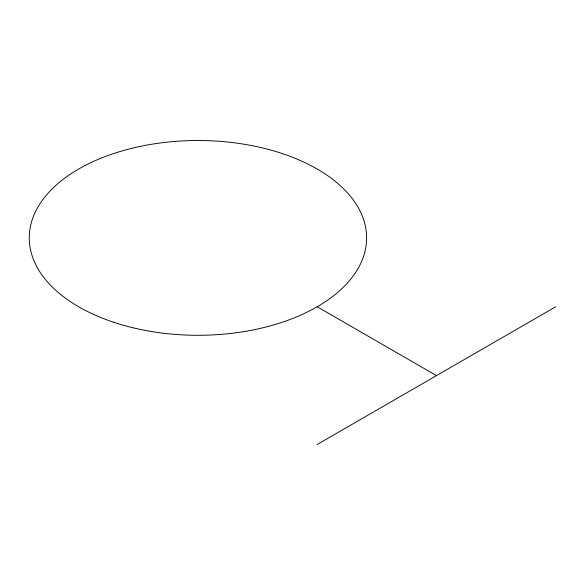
<?xml version="1.0" encoding="UTF-8"?>
<svg xmlns="http://www.w3.org/2000/svg" width="585" height="585" viewBox="0 0 585 585"><rect width="100%" height="100%" fill="white"/><g stroke="black" fill="none" stroke-linecap="round" stroke-linejoin="round"><path stroke-width="0.88" d="M317.202 444.483L555.75 306.759M317.202 306.759L436.476 375.621M113.592 322.24A168.677 97.388 0 0 0 366.605 237.898A168.677 97.388 0 0 0 113.592 153.562A168.677 97.388 0 0 0 113.592 322.24"/></g></svg>
